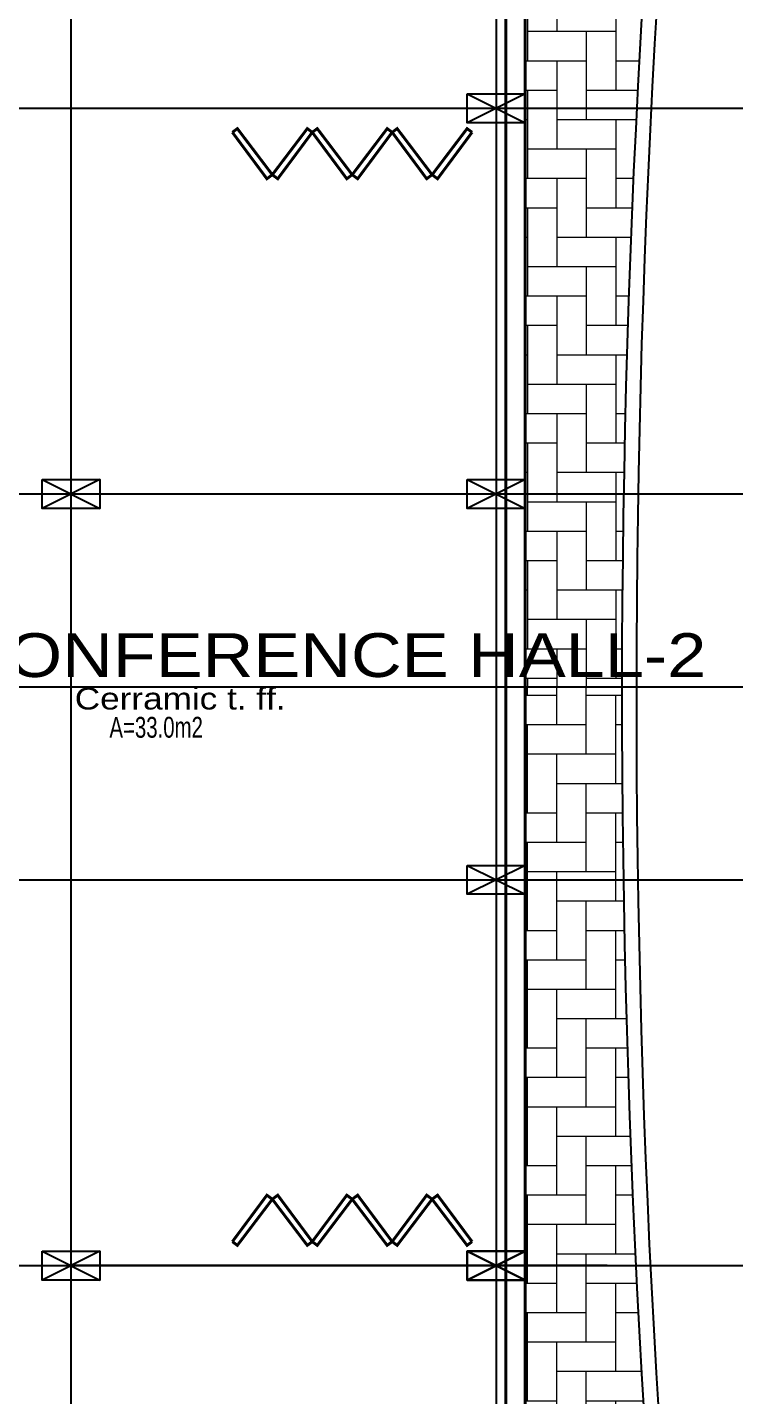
# Model space of a CAD drawing. Extents: x 250879 to 348495, y -51522 to -9360.
# Drawn here: x 295448 to 296180, y -42707 to -41288 of the extents above; entities that cross this region are included whole.
import ezdxf

# ---------------------------------------------------------------- set-up
doc = ezdxf.new("R2010")
doc.units = 0
for name, color, linetype, lineweight in [('A-text finishing', 6, 'CONTINUOUS', 13), ('A-text function', 30, 'CONTINUOUS', 20), ('FURN', 126, 'CONTINUOUS', 9)]:
    doc.layers.add(name, color=color, linetype=linetype, lineweight=lineweight)
for name, color, linetype in [('AXIS', 1, 'CONTINUOUS'), ('COLUMN', 5, 'CONTINUOUS'), ('HATCH', 8, 'CONTINUOUS'), ('TEXT', 3, 'CONTINUOUS'), ('WALL', 7, 'CONTINUOUS')]:
    doc.layers.add(name, color=color, linetype=linetype)
doc.styles.add('ARIAL', font='BOD_CR.TTF', dxfattribs={"width": 1.2})
doc.styles.get("Standard").update_dxf_attribs({"font": 'sanss___.ttf', "height": 15})

# ---------------------------------------------------------------- blocks, each defined once
blk = doc.blocks.new('COLUMN')
at = {"layer": 'AXIS'}
for p, q in [((236924.7, -9644.3), (236984.7, -9674.3)), ((236984.7, -9644.3), (236924.7, -9674.3))]:
    blk.add_line(p, q, dxfattribs=at)
at = {"layer": 'COLUMN'}
blk.add_lwpolyline([(236924.7, -9644.3), (236984.7, -9644.3), (236984.7, -9674.3), (236924.7, -9674.3)], close=True, dxfattribs=at)

msp = doc.modelspace()

# ---------------------------------------------------------------- hatches: boundary and pattern name
at = {"layer": 'FURN'}
h = msp.add_hatch(dxfattribs=at)
h.set_pattern_fill('AR-HBONE', color=256, scale=0.3, angle=45, style=0)
h.set_pattern_definition([(270, (19207.206, -63664.996), (-30.48, -30.48), [91.44, -30.48]), (180, (19207.206, -63695.476), (-30.48, -30.48), [91.44, -30.48])])
h.paths.add_polyline_path([(296063.43494, -41972.08046), (295963.25978, -41972.08046), (295963.25978, -41772.16275), (296064.94476, -41772.16275, 0.004140532)])
h.paths.add_polyline_path([(296064.94476, -41772.16275), (295963.25978, -41772.16275), (295963.25978, -41757.16275), (295963.25978, -41372.16275), (296048.25978, -41372.16275), (296077.91359, -41372.16275, 0.008289017)])
h.paths.add_polyline_path([(296077.91359, -41372.16275), (295963.25978, -41372.16275), (295963.25978, -41357.16275), (295963.25978, -40971.99817), (296104.20205, -40971.99817, 0.0083059402)])
h.paths.add_polyline_path([(296104.20205, -40971.99817), (295963.25978, -40971.99817), (295963.25978, -40571.83358), (296141.33662, -40571.83358), (296127.22776, -40723.87162, 0.0051609757)])
h.paths.add_polyline_path([(296064.32314, -40551.83358), (296064.48772, -40551.83358), (296064.48772, -40571.83358), (295963.25978, -40571.83358), (295963.25978, -40556.83358), (295933.25978, -40556.83358), (295933.25978, -40440.77023), (295953.25978, -40440.77023), (296064.32314, -40440.77023)])
h.paths.add_polyline_path([(295573.11208, -40456.83358), (295573.11208, -40556.83358), (295933.25978, -40556.83358), (295933.25978, -40456.83358)])
h = msp.add_hatch(dxfattribs=at)
h.set_pattern_fill('AR-HBONE', color=256, scale=0.3, angle=45, style=0)
h.set_pattern_definition([(90, (19207.206, -20279.165), (-30.48, 30.48), [91.44, -30.48]), (180, (19207.206, -20248.685), (-30.48, 30.48), [91.44, -30.48])])
h.paths.add_polyline_path([(296063.43494, -41972.08046), (295963.25978, -41972.08046), (295963.25978, -42171.99817), (296064.94476, -42171.99817, -0.004140532)])
h.paths.add_polyline_path([(296064.94476, -42171.99817), (295963.25978, -42171.99817), (295963.25978, -42186.99817), (295963.25978, -42571.99817), (296048.25978, -42571.99817), (296077.91359, -42571.99817, -0.008289017)])
h.paths.add_polyline_path([(296077.91359, -42571.99817), (295963.25978, -42571.99817), (295963.25978, -42586.99817), (295963.25978, -42972.16275), (296104.20205, -42972.16275, -0.0083059402)])
h.paths.add_polyline_path([(296104.20205, -42972.16275), (295963.25978, -42972.16275), (295963.25978, -43372.32734), (296141.33662, -43372.32734), (296127.22776, -43220.2893, -0.0051609757)])
h.paths.add_polyline_path([(296064.32314, -43392.32734), (296064.48772, -43392.32734), (296064.48772, -43372.32734), (295963.25978, -43372.32734), (295963.25978, -43387.32734), (295933.25978, -43387.32734), (295933.25978, -43503.39069), (295953.25978, -43503.39069), (296064.32314, -43503.39069)])
h.paths.add_polyline_path([(295933.25978, -43387.32734), (295903.25978, -43387.32734), (295492.7829, -43387.32734), (295492.7829, -43576.15918, -0.0008867474), (295508.08074, -43577.46133), (295528.08069, -43579.04632), (295528.08069, -43579.04639), (295592.79578, -43585.95921, -0.0144207333), (295933.25978, -43622.32734), (295933.25978, -43503.39069)])
h.paths.add_polyline_path([(295492.7829, -43387.32734), (295462.7829, -43387.32734), (295172.62344, -43387.32734), (295172.62344, -43561.38578, -0.018517361), (295492.7829, -43576.15918)])

# ---------------------------------------------------------------- linework, layer by layer
at = {"layer": 'AXIS'}
for p, q in [((295492.7829, -40153.55728), (295492.7829, -44025.19644)), ((295933.25978, -40153.15817), (295933.25978, -43803.29107)), ((293646.42095, -41371.99817), (296394.00461, -41371.99817)), ((293633.29658, -41771.99817), (296394.00461, -41771.99817)), ((285747.17429, -41972.08046), (334477.223, -41972.08046)), ((293543.7641, -41972.08046), (296976.65343, -41972.08046)), ((293659.22778, -42171.99817), (296394.00461, -42171.99817)), ((294044.14732, -42571.99817), (296394.00461, -42571.99817))]:
    msp.add_line(p, q, dxfattribs=at)
at = {"layer": 'HATCH', "linetype": 'ByBlock', "ltscale": 3}
msp.add_line((296048.25978, -42571.99817), (295495.25978, -42571.99817), dxfattribs=at)
at = {"layer": 'WALL', "linetype": 'Continuous', "const_width": 3}
for points in [[(294381.9871, -42186.99817), (294381.9871, -43387.32734), (295963.25978, -43387.32734), (295963.25978, -40556.99817), (295573.11208, -40556.99817)], [(295943.25978, -43357.32734), (295943.25978, -40576.99817), (295573.11208, -40576.99817)], [(295659.9514, -41396.99817), (295695.7171, -41445.173), (295701.3383, -41441.00142), (295665.12077, -41393.17395), (295659.95791, -41397.00694)], [(295742.7252, -41396.99817), (295706.9595, -41445.173), (295701.3383, -41441.00142), (295737.55582, -41393.17395), (295742.71869, -41397.00694)], [(295742.71217, -41396.99817), (295778.47788, -41445.173), (295784.09908, -41441.00142), (295747.88155, -41393.17395), (295742.71869, -41397.00694)], [(295825.48598, -41396.99817), (295789.72028, -41445.173), (295784.09908, -41441.00142), (295820.3166, -41393.17395), (295825.47946, -41397.00694)], [(295825.48598, -41396.99817), (295861.25168, -41445.173), (295866.87288, -41441.00142), (295830.65535, -41393.17395), (295825.49249, -41397.00694)], [(295908.25978, -41396.99817), (295872.49408, -41445.173), (295866.87288, -41441.00142), (295903.0904, -41393.17395), (295908.25327, -41397.00694)], [(295659.9514, -42547.16275), (295695.7171, -42498.98792), (295701.3383, -42503.1595), (295665.12077, -42550.98696), (295659.95791, -42547.15398)], [(295742.7252, -42547.16275), (295706.9595, -42498.98792), (295701.3383, -42503.1595), (295737.55582, -42550.98696), (295742.71869, -42547.15398)], [(295742.71217, -42547.16275), (295778.47788, -42498.98792), (295784.09908, -42503.1595), (295747.88155, -42550.98696), (295742.71869, -42547.15398)], [(295825.48598, -42547.16275), (295789.72028, -42498.98792), (295784.09908, -42503.1595), (295820.3166, -42550.98696), (295825.47946, -42547.15398)], [(295825.48598, -42547.16275), (295861.25168, -42498.98792), (295866.87288, -42503.1595), (295830.65535, -42550.98696), (295825.49249, -42547.15398)], [(295908.25978, -42547.16275), (295872.49408, -42498.98792), (295866.87288, -42503.1595), (295903.0904, -42550.98696), (295908.25327, -42547.15398)]]:
    msp.add_lwpolyline(points, dxfattribs=at)
at = {"layer": 'WALL', "linetype": 'Continuous'}
for radius in [12071.32525, 12056.32525]:
    msp.add_arc((308134.75698, -41980.88007), radius, 173.192678592, 186.723097423, dxfattribs=at)

# ---------------------------------------------------------------- block references
for p in [(58978.5603, -31712.74165), (58538.08343, -32112.74165), (58978.5603, -32112.74165), (58978.5603, -32512.74165), (58538.08343, -32912.74165), (58978.5603, -32912.74165)]:
    msp.add_blockref('COLUMN', p, dxfattribs=at)
at = {"layer": 'WALL', "linetype": 'Continuous', "xscale": -1, "rotation": 180}
msp.add_blockref('COLUMN', (58978.5603, -52231.41927), dxfattribs=at)

# ---------------------------------------------------------------- texts
at = {"layer": 'A-text finishing', "style": 'ARIAL', "width": 1.2}
msp.add_text('Cerramic t. ff.', height=22.68, dxfattribs=at).set_placement((295496.69146, -41995.45693))
at = {"layer": 'A-text function', "insert": (295374.39188, -41916.36887), "char_height": 45.36, "width": 1374.19264, "attachment_point": 1, "style": 'ARIAL'}
msp.add_mtext('CONFERENCE HALL-2', dxfattribs=at)
at = {"layer": 'TEXT', "width": 0.7}
msp.add_text('A=33.0m2', height=21.6, rotation=0.12694545, dxfattribs=at).set_placement((295532.59437, -42024.79072))

doc.saveas('drawing.dxf')
